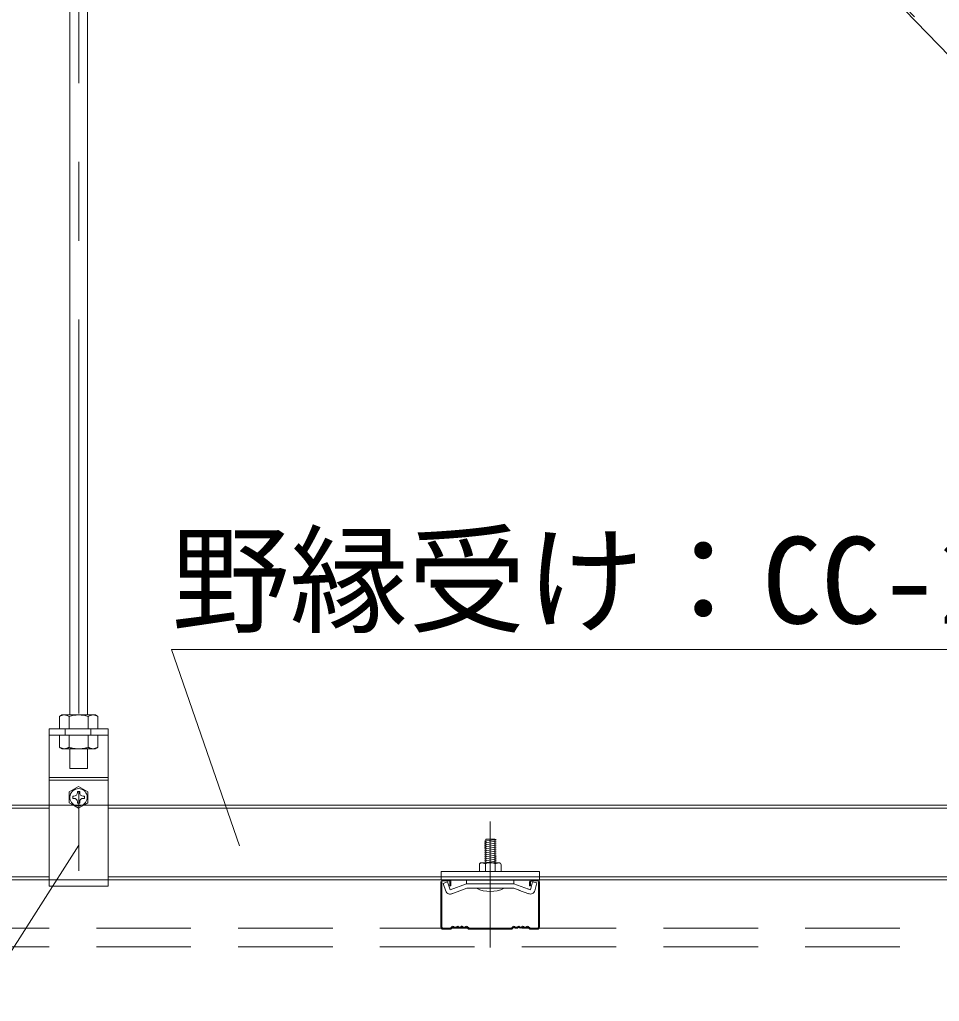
# Model space of a CAD drawing. Units: millimetres at full size, sheet at 1:40; details may follow other scales. Extents: x -7800 to 7800, y -5578 to 5485.
# Drawn here: x -4341.4 to -3874.3, y -1127.4 to -628.9 of the extents above; entities that cross this region are included whole.
import ezdxf
from ezdxf.enums import TextEntityAlignment as Align

# ---------------------------------------------------------------- set-up
doc = ezdxf.new("R2010")
doc.units = ezdxf.units.MM
doc.header["$LTSCALE"] = 40
doc.linetypes.add('CHAIN1', pattern=[8, 5, -1, 1, -1])
doc.linetypes.add('DASHED1', pattern=[1.8, 1.2, -0.6])
for name, color, linetype, lineweight in [('2-0_中心線', 4, 'CHAIN1', 9), ('2-1_吊り材', 4, 'Continuous', 9), ('2-2_野縁受け', 3, 'Continuous', 18), ('2-3_野縁', 7, 'Continuous', 18), ('2-6_文字', 7, 'Continuous', 18), ('2-A_クリップ', 3, 'Continuous', 18), ('2-B_ビス', 3, 'Continuous', 18), ('2-C_パネル', 4, 'DASHED1', 9)]:
    doc.layers.add(name, color=color, linetype=linetype, lineweight=lineweight)
doc.styles.add('ＭＳ ゴシック', font='')
doc.styles.get('ＭＳ ゴシック').set_extended_font_data('MS Gothic')

msp = doc.modelspace()

# ---------------------------------------------------------------- linework, layer by layer
at = {"layer": '2-0_中心線'}
for p, q in [((-4311.38, -141.16), (-4311.38, -1074.97)), ((-4102.38, -1036.12), (-4102.38, -1100.03))]:
    msp.add_line(p, q, dxfattribs=at)
at = {"layer": '2-1_吊り材', "color": 3, "lineweight": 18}
for p, q in [((-4315.88, -156.26), (-4315.88, -981.96)), ((-4306.88, -156.26), (-4306.88, -981.96))]:
    msp.add_line(p, q, dxfattribs=at)
at = {"layer": '2-1_吊り材', "color": 7, "lineweight": 18}
for p, q in [((-4319.87, -981.96), (-4321.18, -982.72)), ((-4319.87, -981.96), (-4315.72, -981.96)), ((-4315.72, -981.96), (-4302.9, -981.96)), ((-4302.9, -981.96), (-4301.58, -982.72)), ((-4321.18, -988.96), (-4321.18, -982.72)), ((-4316.28, -988.96), (-4316.28, -982.72)), ((-4306.48, -988.96), (-4306.48, -982.72)), ((-4301.58, -988.96), (-4301.58, -982.72)), ((-4326.38, -1068.96), (-4326.38, -988.96)), ((-4326.38, -988.96), (-4296.38, -988.96)), ((-4321.18, -988.96), (-4301.58, -988.96)), ((-4296.38, -988.96), (-4296.38, -1068.96)), ((-4326.38, -1013.76), (-4296.38, -1013.76)), ((-4326.38, -1015.14), (-4296.38, -1015.14)), ((-4311.43, -1018.26), (-4316.19, -1021.01)), ((-4316.19, -1021.01), (-4316.19, -1026.51)), ((-4312.03, -1020.82), (-4312.03, -1021.38)), ((-4311.43, -1018.26), (-4306.67, -1021.01)), ((-4310.83, -1020.82), (-4310.83, -1021.38)), ((-4310.83, -1020.82), (-4310.83, -1021.63)), ((-4306.67, -1021.01), (-4306.67, -1026.51)), ((-4314.03, -1027.76), (-4316.19, -1026.51)), ((-4314.37, -1023.16), (-4313.78, -1023.16)), ((-4314.37, -1024.36), (-4313.78, -1024.36)), ((-4312.03, -1026.7), (-4312.03, -1026.14)), ((-4310.83, -1026.7), (-4310.83, -1025.88)), ((-4310.83, -1026.7), (-4310.83, -1026.14)), ((-4308.49, -1023.16), (-4309.08, -1023.16)), ((-4308.49, -1024.36), (-4309.08, -1024.36)), ((-4308.83, -1027.76), (-4306.67, -1026.51)), ((-4311.43, -1029.26), (-4314.03, -1027.76)), ((-4311.43, -1029.26), (-4308.83, -1027.76)), ((-4296.38, -1068.96), (-4326.38, -1068.96))]:
    msp.add_line(p, q, dxfattribs=at)
at = {"layer": '2-1_吊り材', "color": 7, "linetype": 'DASHED1', "lineweight": 18}
for p, q in [((-4318.21, -988.96), (-4318.21, -992.16)), ((-4305.21, -988.96), (-4305.21, -992.16)), ((-4326.38, -992.16), (-4296.38, -992.16)), ((-4321.18, -992.16), (-4321.18, -998.4)), ((-4301.58, -992.16), (-4321.18, -992.16)), ((-4316.28, -992.16), (-4316.28, -998.4)), ((-4306.48, -992.16), (-4306.48, -998.4)), ((-4301.58, -992.16), (-4301.58, -998.4)), ((-4319.87, -999.16), (-4321.18, -998.4)), ((-4302.9, -999.16), (-4319.87, -999.16)), ((-4315.88, -999.16), (-4315.88, -1009.2)), ((-4306.88, -999.16), (-4306.88, -1009.2)), ((-4302.9, -999.16), (-4301.58, -998.4)), ((-4315.88, -1009.2), (-4306.88, -1009.2)), ((-4296.38, -1027.76), (-4326.38, -1027.76)), ((-4296.38, -1065.76), (-4326.38, -1065.76))]:
    msp.add_line(p, q, dxfattribs=at)
at = {"layer": '2-1_吊り材', "color": 7, "lineweight": 18}
for centre, radius, start, end in [((-4317.98, -988.73), 6.81, 96.3429, 118.0413), ((-4318.9, -986.84), 4.88, 57.5712, 88.0446), ((-4311.38, -998.17), 16.22, 72.412, 107.588), ((-4303.87, -986.84), 4.88, 91.9554, 122.4288), ((-4304.79, -988.73), 6.81, 61.9587, 83.6571), ((-4311.43, -1023.76), 4.4, 294.6199, 245.3801), ((-4313.63, -1021.56), 1.6, 264.363, 6.6734), ((-4311.43, -1023.76), 3, 78.463, 101.537), ((-4309.24, -1021.56), 1.6, 173.3265, 275.637), ((-4311.43, -1023.76), 3, 168.463, 191.5133), ((-4313.63, -1025.96), 1.6, 353.3265, 95.637), ((-4311.43, -1023.76), 3, 258.463, 281.537), ((-4309.24, -1025.96), 1.6, 84.363, 186.6735), ((-4311.43, -1023.76), 3, 348.4867, 11.537), ((-4311.43, -1023.76), 4.4, 245.3801, 294.6199)]:
    msp.add_arc(centre, radius, start, end, dxfattribs=at)
at = {"layer": '2-1_吊り材', "color": 7, "linetype": 'DASHED1', "lineweight": 18}
for centre, radius, start, end in [((-4317.98, -992.39), 6.81, 241.9587, 263.6571), ((-4318.9, -994.28), 4.88, 271.9554, 302.4288), ((-4311.38, -982.94), 16.22, 252.412, 287.588), ((-4303.87, -994.28), 4.88, 237.5712, 268.0446), ((-4304.79, -992.39), 6.81, 276.3429, 298.0413)]:
    msp.add_arc(centre, radius, start, end, dxfattribs=at)
at = {"layer": '2-2_野縁受け'}
for p, q in [((-4326.38, -1027.76), (-4590.39, -1027.76)), ((-4326.38, -1029.36), (-4590.39, -1029.36)), ((-4296.38, -1027.76), (-3701.75, -1027.76)), ((-4296.38, -1029.36), (-3883.41, -1029.36)), ((-3892.29, -1029.36), (-3701.75, -1029.36)), ((-4326.38, -1064.16), (-4590.39, -1064.16)), ((-4326.38, -1065.76), (-4590.39, -1065.76)), ((-4296.38, -1064.16), (-3883.41, -1064.16))]:
    msp.add_line(p, q, dxfattribs=at)
at = {"layer": '2-2_野縁受け', "linetype": 'DASHED1'}
msp.add_line((-4021.01, -1027.76), (-3921.84, -1027.76), dxfattribs=at)
at = {"layer": '2-2_野縁受け'}
for points in [[(-4296.38, -1065.76), (-3455.01, -1065.76), (-3426.38, -1065.76)], [(-3883.41, -1064.16), (-3814.85, -1064.16), (-3426.38, -1064.16)]]:
    msp.add_lwpolyline(points, dxfattribs=at)
at = {"layer": '2-3_野縁'}
for p, q in [((-4123.38, -1065.76), (-4126.38, -1065.76)), ((-4123.38, -1066.26), (-4126.38, -1066.26)), ((-4081.38, -1065.76), (-4078.38, -1065.76)), ((-4081.38, -1066.26), (-4078.38, -1066.26)), ((-4127.38, -1066.76), (-4127.38, -1089.79)), ((-4126.88, -1089.74), (-4126.89, -1066.76)), ((-4122.88, -1068.76), (-4122.88, -1066.76)), ((-4122.88, -1068.76), (-4122.38, -1068.76)), ((-4122.38, -1068.76), (-4122.38, -1066.76)), ((-4082.38, -1068.76), (-4082.38, -1066.76)), ((-4081.88, -1068.76), (-4082.38, -1068.76)), ((-4081.88, -1068.76), (-4081.88, -1066.76)), ((-4077.88, -1089.78), (-4077.88, -1066.76)), ((-4077.38, -1066.76), (-4077.38, -1089.71)), ((-4126.38, -1090.26), (-4122.8, -1090.26)), ((-4126.38, -1090.26), (-4122.8, -1090.26)), ((-4122.8, -1090.76), (-4126.38, -1090.76)), ((-4122.8, -1090.76), (-4126.38, -1090.76)), ((-4121.74, -1089.41), (-4122.45, -1090.11)), ((-4122.45, -1090.11), (-4121.74, -1089.41)), ((-4121.38, -1089.76), (-4122.09, -1090.47)), ((-4121.38, -1089.76), (-4122.09, -1090.47)), ((-4114.38, -1089.76), (-4113.68, -1090.47)), ((-4114.03, -1089.41), (-4113.32, -1090.11)), ((-4112.97, -1090.26), (-4102.38, -1090.26)), ((-4112.97, -1090.76), (-4102.38, -1090.76)), ((-4091.8, -1090.26), (-4102.38, -1090.26)), ((-4091.8, -1090.76), (-4102.38, -1090.76)), ((-4090.74, -1089.41), (-4091.44, -1090.11)), ((-4090.38, -1089.76), (-4091.09, -1090.47)), ((-4083.38, -1089.76), (-4082.68, -1090.47)), ((-4083.38, -1089.76), (-4082.68, -1090.47)), ((-4083.03, -1089.41), (-4082.32, -1090.11)), ((-4082.32, -1090.11), (-4083.03, -1089.41)), ((-4078.38, -1090.26), (-4081.97, -1090.26)), ((-4078.38, -1090.26), (-4081.97, -1090.26)), ((-4081.97, -1090.76), (-4078.38, -1090.76)), ((-4081.97, -1090.76), (-4078.38, -1090.76))]:
    msp.add_line(p, q, dxfattribs=at)
for centre, radius, start, end in [((-4126.38, -1066.76), 1, 90.003, 180.003), ((-4126.38, -1066.76), 0.5, 90.003, 180.003), ((-4123.38, -1066.76), 1, 0.003, 90.003), ((-4123.38, -1066.76), 0.5, 0.003, 90.003), ((-4081.38, -1066.76), 1, 89.997, 179.997), ((-4081.38, -1066.76), 0.5, 89.997, 179.997), ((-4078.38, -1066.76), 1, 359.997, 89.997), ((-4078.38, -1066.76), 0.5, 359.997, 89.997), ((-4126.38, -1089.76), 1, 177.476, 270), ((-4126.38, -1089.76), 1, 177.476, 270), ((-4126.38, -1089.76), 0.5, 177.476, 270), ((-4126.38, -1089.76), 0.5, 177.476, 270), ((-4122.8, -1089.76), 0.5, 270, 315), ((-4122.8, -1089.76), 0.5, 270, 315), ((-4122.8, -1089.76), 1, 270, 315), ((-4122.8, -1089.76), 1, 270, 315), ((-4121.38, -1089.76), 0.5, 46.3972, 135), ((-4120.13, -1088.45), 1.81, 226.3972, 313.6028), ((-4120.13, -1088.45), 1.31, 226.3972, 313.6028), ((-4118.88, -1089.76), 0.5, 36.8699, 133.6028), ((-4117.88, -1089.01), 1.25, 216.8699, 323.1301), ((-4117.88, -1089.01), 0.75, 216.8699, 323.1301), ((-4116.88, -1089.76), 0.5, 46.3972, 143.1301), ((-4116.88, -1089.76), 0.5, 36.8699, 143.1301), ((-4115.63, -1088.45), 1.81, 226.3972, 313.6028), ((-4115.63, -1088.45), 1.31, 226.3972, 313.6028), ((-4114.38, -1089.76), 0.5, 45, 133.6028), ((-4112.97, -1089.76), 1, 225, 270), ((-4112.97, -1089.76), 0.5, 225, 270), ((-4091.8, -1089.76), 0.5, 270, 315), ((-4091.8, -1089.76), 1, 270, 315), ((-4090.38, -1089.76), 0.5, 46.3972, 135), ((-4089.13, -1088.45), 1.81, 226.3972, 313.6028), ((-4089.13, -1088.45), 1.31, 226.3972, 313.6028), ((-4087.88, -1089.76), 0.5, 36.8699, 143.1301), ((-4087.88, -1089.76), 0.5, 36.8699, 133.6028), ((-4086.88, -1089.01), 1.25, 216.8699, 323.1301), ((-4086.88, -1089.01), 0.75, 216.8699, 323.1301), ((-4085.88, -1089.76), 0.5, 46.3972, 143.1301), ((-4084.63, -1088.45), 1.81, 226.3972, 313.6028), ((-4084.63, -1088.45), 1.31, 226.3972, 313.6028), ((-4083.38, -1089.76), 0.5, 45, 133.6028), ((-4081.97, -1089.76), 1, 225, 270), ((-4081.97, -1089.76), 1, 225, 270), ((-4081.97, -1089.76), 0.5, 225, 270), ((-4081.97, -1089.76), 0.5, 225, 270), ((-4078.38, -1089.76), 1, 270, 2.524), ((-4078.38, -1089.76), 1, 270, 2.524), ((-4078.38, -1089.76), 0.5, 270, 2.524), ((-4078.38, -1089.76), 0.5, 270, 2.524)]:
    msp.add_arc(centre, radius, start, end, dxfattribs=at)
at = {"layer": '2-6_文字'}
for p, q in [((-4264.23, -948.72), (-3814.23, -948.72)), ((-4229.74, -1048.4), (-4264.23, -948.72)), ((-4311.38, -1048.15), (-4457.51, -1277.34))]:
    msp.add_line(p, q, dxfattribs=at)
at = {"layer": '2-A_クリップ'}
for p, q in [((-4099.35, -1046.12), (-4105.35, -1046.97)), ((-4104.6, -1044.97), (-4100.1, -1044.97)), ((-4104.6, -1056.98), (-4104.6, -1044.97)), ((-4099.35, -1045.12), (-4100.1, -1044.97)), ((-4100.1, -1056.98), (-4100.1, -1045)), ((-4099.35, -1046.12), (-4100.1, -1045.73)), ((-4099.35, -1047.12), (-4100.1, -1046.73)), ((-4105.35, -1046.97), (-4104.6, -1047.36)), ((-4099.35, -1047.12), (-4105.35, -1047.97)), ((-4105.35, -1047.97), (-4104.6, -1048.36)), ((-4099.35, -1048.12), (-4105.35, -1048.97)), ((-4105.35, -1048.97), (-4104.6, -1049.36)), ((-4099.35, -1049.12), (-4105.35, -1049.97)), ((-4105.35, -1049.97), (-4104.6, -1050.36)), ((-4099.35, -1050.12), (-4105.35, -1050.97)), ((-4105.35, -1050.97), (-4104.6, -1051.36)), ((-4099.35, -1051.12), (-4105.35, -1051.97)), ((-4099.35, -1048.12), (-4100.1, -1047.73)), ((-4099.35, -1049.12), (-4100.1, -1048.73)), ((-4099.35, -1050.12), (-4100.1, -1049.73)), ((-4099.35, -1051.12), (-4100.1, -1050.73)), ((-4099.35, -1052.12), (-4100.1, -1051.73)), ((-4105.35, -1051.97), (-4104.6, -1052.36)), ((-4099.35, -1052.12), (-4105.35, -1052.97)), ((-4105.35, -1052.97), (-4104.6, -1053.36)), ((-4099.35, -1053.12), (-4105.35, -1053.97)), ((-4105.35, -1053.97), (-4104.6, -1054.36)), ((-4099.35, -1054.12), (-4105.35, -1054.97)), ((-4105.35, -1054.97), (-4104.6, -1055.36)), ((-4099.35, -1055.12), (-4105.35, -1055.97)), ((-4105.35, -1055.97), (-4104.6, -1056.36)), ((-4105.35, -1055.97), (-4104.6, -1056.36)), ((-4099.35, -1056.12), (-4105.35, -1056.97)), ((-4099.35, -1056.12), (-4105.35, -1056.97)), ((-4099.35, -1053.12), (-4100.1, -1052.73)), ((-4099.35, -1054.12), (-4100.1, -1053.73)), ((-4099.35, -1055.12), (-4100.1, -1054.73)), ((-4099.35, -1056.12), (-4100.1, -1055.73)), ((-4099.35, -1056.12), (-4100.1, -1055.73)), ((-4099.63, -1056.98), (-4100.1, -1056.73)), ((-4099.63, -1056.98), (-4100.1, -1056.73)), ((-4127.35, -1061.48), (-4127.35, -1065.78)), ((-4127.35, -1061.48), (-4077.35, -1061.48)), ((-4107.85, -1057.98), (-4107.85, -1061.48)), ((-4107.85, -1061.48), (-4096.85, -1061.48)), ((-4107.18, -1057.14), (-4107.65, -1057.38)), ((-4107.18, -1057.14), (-4107.65, -1057.38)), ((-4106.85, -1056.98), (-4097.85, -1056.98)), ((-4106.49, -1057.07), (-4104.85, -1057.48)), ((-4106.49, -1057.07), (-4104.85, -1057.48)), ((-4104.85, -1057.48), (-4104.85, -1057.5)), ((-4104.85, -1057.5), (-4104.85, -1061.48)), ((-4100.13, -1057.37), (-4099.85, -1057.47)), ((-4100.13, -1057.37), (-4099.85, -1057.47)), ((-4098.21, -1057.07), (-4099.85, -1057.47)), ((-4098.21, -1057.07), (-4099.85, -1057.47)), ((-4099.85, -1057.47), (-4099.85, -1061.48)), ((-4097.53, -1057.14), (-4097.06, -1057.37)), ((-4097.53, -1057.14), (-4097.06, -1057.37)), ((-4096.85, -1057.98), (-4096.85, -1061.48)), ((-4077.35, -1065.78), (-4077.35, -1061.48)), ((-4127.35, -1065.78), (-4077.35, -1065.78)), ((-4114.35, -1065.78), (-4114.35, -1067.67)), ((-4090.35, -1065.78), (-4090.35, -1067.67)), ((-4082, -1070.71), (-4080.91, -1066.66)), ((-4080.91, -1066.66), (-4078.69, -1067.25)), ((-4077.35, -1064.58), (-4077.17, -1064.58)), ((-4077.35, -1065.78), (-4077.17, -1065.78)), ((-4124.15, -1066.77), (-4126.31, -1067.55)), ((-4124.15, -1066.77), (-4126.31, -1067.55)), ((-4124.91, -1071.4), (-4126.31, -1067.55)), ((-4125.11, -1070.84), (-4126.31, -1067.55)), ((-4122.71, -1070.71), (-4124.15, -1066.77)), ((-4122.71, -1070.71), (-4124.15, -1066.77)), ((-4114.35, -1067.67), (-4122.71, -1070.71)), ((-4121.94, -1072.77), (-4114.24, -1069.97)), ((-4114.35, -1067.67), (-4102.35, -1067.67)), ((-4113.57, -1069.97), (-4114.24, -1069.97)), ((-4102.35, -1069.97), (-4113.57, -1069.97)), ((-4095.35, -1069.97), (-4109.35, -1069.97)), ((-4090.36, -1067.67), (-4102.35, -1067.67)), ((-4090.36, -1067.67), (-4102.35, -1067.67)), ((-4090.36, -1067.67), (-4102.35, -1067.67)), ((-4102.35, -1069.97), (-4091.14, -1069.97)), ((-4102.35, -1069.97), (-4092.62, -1069.97)), ((-4102.35, -1069.97), (-4093.21, -1069.97)), ((-4092.87, -1069.97), (-4091.14, -1069.97)), ((-4092.37, -1069.97), (-4090.46, -1069.97)), ((-4087.22, -1071.15), (-4090.46, -1069.97)), ((-4090.36, -1067.67), (-4082.96, -1070.36)), ((-4082.77, -1072.77), (-4087.96, -1070.88)), ((-4083.25, -1070.26), (-4082, -1070.71)), ((-4079.75, -1071.21), (-4078.69, -1067.25))]:
    msp.add_line(p, q, dxfattribs=at)
msp.add_lwpolyline([(-4099.35, -1045.12), (-4105.35, -1045.97), (-4104.6, -1046.36)], dxfattribs=at)
for centre, radius, start, end in [((-4106.85, -1057.98), 1, 90, 180), ((-4106.74, -1058.04), 1, 75.942, 116.6021), ((-4106.74, -1058.04), 1, 75.942, 116.6021), ((-4102.35, -1063.48), 6.5, 70.0181, 112.6198), ((-4102.35, -1063.48), 6.5, 70.0181, 112.6198), ((-4097.97, -1058.04), 1, 63.7347, 103.8602), ((-4097.97, -1058.04), 1, 63.7347, 103.8602), ((-4097.85, -1057.98), 1, 0, 90), ((-4122.75, -1070.61), 2.3, 200, 300), ((-4102.35, -1055.97), 15.65, 243.4349, 296.565), ((-4081.97, -1070.61), 2.3, 245, 345)]:
    msp.add_arc(centre, radius, start, end, dxfattribs=at)
at = {"layer": '2-B_ビス', "color": 4, "linetype": 'CHAIN1', "lineweight": 9}
msp.add_line((-4311.38, -141.16), (-4311.38, -1074.97), dxfattribs=at)
at = {"layer": '2-B_ビス'}
msp.add_line((-4279.43, -222.6), (-3461.41, -1069.68), dxfattribs=at)
at = {"layer": '2-B_ビス', "linetype": 'DASHED1'}
msp.add_line((-4270.29, -230.34), (-3460.55, -1068.85), dxfattribs=at)
at = {"layer": '2-C_パネル'}
for p, q in [((-4590.39, -1090.28), (-2250.81, -1090.28)), ((-4590.39, -1099.78), (-2250.81, -1099.78))]:
    msp.add_line(p, q, dxfattribs=at)

# ---------------------------------------------------------------- texts
at = {"layer": '2-6_文字', "style": 'ＭＳ ゴシック'}
msp.add_text('野縁受け：CC-25', height=43.99, dxfattribs=at).set_placement((-4264.23, -948.72), align=Align.BOTTOM_LEFT)

doc.saveas('drawing.dxf')
